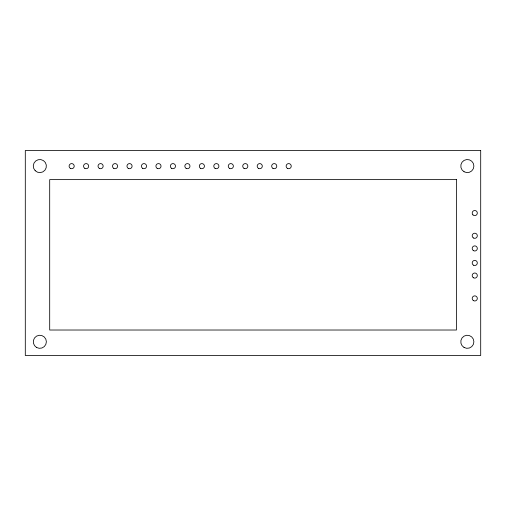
<?xml version="1.0" encoding="UTF-8"?>
<svg xmlns="http://www.w3.org/2000/svg" width="506" height="506" viewBox="0 0 506 506"><rect width="100%" height="100%" fill="white"/><g stroke="black" fill="none" stroke-linecap="round" stroke-linejoin="round"><path stroke-width="0.76" d="M480.7 150.51L25.3 150.51L25.3 355.49L480.7 355.49L480.7 150.51M456.437 179.624L49.696 179.624L49.696 330.02L456.437 330.02L456.437 179.624M473.477 237.991A2.562 2.562 0 0 0 477.322 235.771A2.562 2.562 0 0 0 473.477 233.551A2.562 2.562 0 0 0 473.477 237.991M473.477 265.176A2.562 2.562 0 0 0 477.322 262.956A2.562 2.562 0 0 0 473.477 260.735A2.562 2.562 0 0 0 473.477 265.176M287.414 168.371A2.562 2.562 0 0 0 291.254 166.151A2.562 2.562 0 0 0 287.414 163.931A2.562 2.562 0 0 0 287.414 168.371M258.471 168.371A2.562 2.562 0 0 0 262.317 166.151A2.562 2.562 0 0 0 258.471 163.931A2.562 2.562 0 0 0 258.471 168.371M244.006 168.371A2.562 2.562 0 0 0 247.851 166.151A2.562 2.562 0 0 0 244.006 163.931A2.562 2.562 0 0 0 244.006 168.371M272.943 168.371A2.562 2.562 0 0 0 276.788 166.151A2.562 2.562 0 0 0 272.943 163.931A2.562 2.562 0 0 0 272.943 168.371M229.534 168.371A2.562 2.562 0 0 0 233.38 166.151A2.562 2.562 0 0 0 229.534 163.931A2.562 2.562 0 0 0 229.534 168.371M186.126 168.371A2.562 2.562 0 0 0 189.971 166.151A2.562 2.562 0 0 0 186.126 163.931A2.562 2.562 0 0 0 186.126 168.371M142.717 168.371A2.562 2.562 0 0 0 146.563 166.151A2.562 2.562 0 0 0 142.717 163.931A2.562 2.562 0 0 0 142.717 168.371M113.78 168.371A2.562 2.562 0 0 0 117.626 166.151A2.562 2.562 0 0 0 113.78 163.931A2.562 2.562 0 0 0 113.78 168.371M99.309 168.371A2.562 2.562 0 0 0 103.154 166.151A2.562 2.562 0 0 0 99.309 163.931A2.562 2.562 0 0 0 99.309 168.371M215.063 168.371A2.562 2.562 0 0 0 218.908 166.151A2.562 2.562 0 0 0 215.063 163.931A2.562 2.562 0 0 0 215.063 168.371M200.597 168.371A2.562 2.562 0 0 0 204.443 166.151A2.562 2.562 0 0 0 200.597 163.931A2.562 2.562 0 0 0 200.597 168.371M157.189 168.371A2.562 2.562 0 0 0 161.034 166.151A2.562 2.562 0 0 0 157.189 163.931A2.562 2.562 0 0 0 157.189 168.371M128.246 168.371A2.562 2.562 0 0 0 132.091 166.151A2.562 2.562 0 0 0 128.246 163.931A2.562 2.562 0 0 0 128.246 168.371M84.837 168.371A2.562 2.562 0 0 0 88.683 166.151A2.562 2.562 0 0 0 84.837 163.931A2.562 2.562 0 0 0 84.837 168.371M171.654 168.371A2.562 2.562 0 0 0 175.5 166.151A2.562 2.562 0 0 0 171.654 163.931A2.562 2.562 0 0 0 171.654 168.371M472.946 214.873A2.562 2.562 0 0 0 477.234 213.728A2.562 2.562 0 0 0 474.097 210.585A2.562 2.562 0 0 0 472.946 214.873M473.477 250.66A2.562 2.562 0 0 0 477.322 248.44A2.562 2.562 0 0 0 473.477 246.22A2.562 2.562 0 0 0 473.477 250.66M473.477 277.788A2.562 2.562 0 0 0 477.322 275.568A2.562 2.562 0 0 0 473.477 273.348A2.562 2.562 0 0 0 473.477 277.788M473.477 300.646A2.562 2.562 0 0 0 477.322 298.426A2.562 2.562 0 0 0 473.477 296.206A2.562 2.562 0 0 0 473.477 300.646M36.558 347.464A6.553 6.553 0 0 0 46.381 341.79A6.553 6.553 0 0 0 36.558 336.117A6.553 6.553 0 0 0 36.558 347.464M35.199 170.705A6.553 6.553 0 0 0 46.16 167.771A6.553 6.553 0 0 0 38.133 159.744A6.553 6.553 0 0 0 35.199 170.705M464.059 171.743A6.553 6.553 0 0 0 473.888 166.069A6.553 6.553 0 0 0 464.059 160.396A6.553 6.553 0 0 0 464.059 171.743M464.059 347.464A6.553 6.553 0 0 0 473.888 341.79A6.553 6.553 0 0 0 464.059 336.117A6.553 6.553 0 0 0 464.059 347.464M70.372 168.371A2.562 2.562 0 0 0 74.218 166.151A2.562 2.562 0 0 0 70.372 163.931A2.562 2.562 0 0 0 70.372 168.371"/></g></svg>
